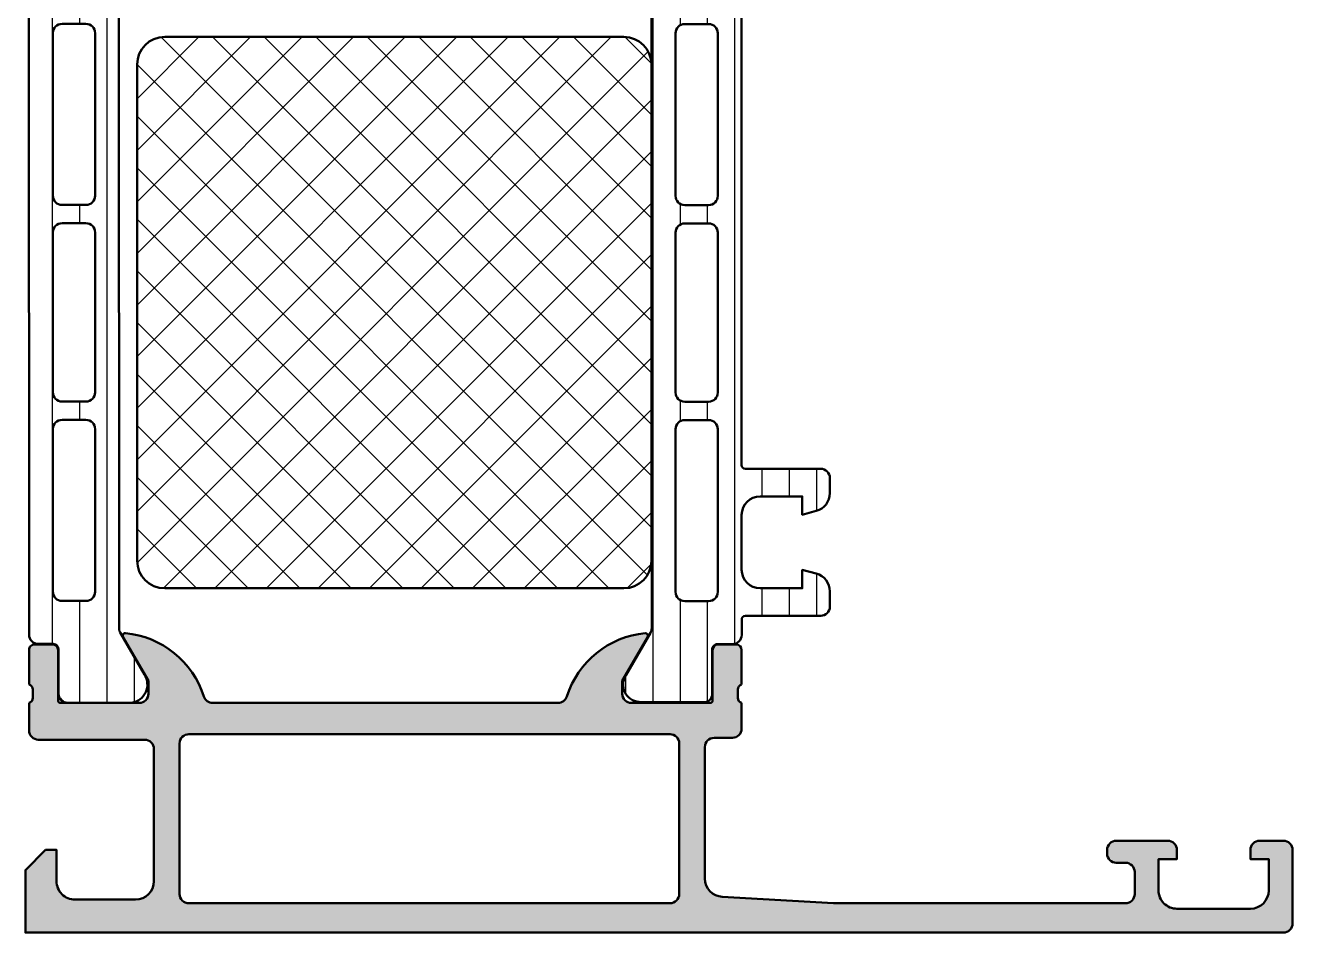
# Model space of a CAD drawing. Extents: x 0 to 69, y 0 to 75.
# Drawn here: x 0 to 69, y 0 to 49.4 of the extents above; entities that cross this region are included whole.
import ezdxf

# ---------------------------------------------------------------- set-up
doc = ezdxf.new("R2010")
doc.units = 0
for name, color, linetype, lineweight in [('0S-Alu contour', 7, 'Continuous', 50), ('0S-Alu hatch', 252, 'Continuous', 25), ('0S-Plastic contour', 254, 'Continuous', 50), ('0S-Plastic hatch', 253, 'Continuous', 25), ('0S-PT contour', 91, 'Continuous', 50), ('0S-PT hatch', 103, 'Continuous', 25)]:
    doc.layers.add(name, color=color, linetype=linetype, lineweight=lineweight)
pattern_1 = [(90, (0, 0), (-1.4859, 0), [])]

# ---------------------------------------------------------------- blocks, each defined once
blk = doc.blocks.new('345060__0869A76F_F0E8_4EB2_83F8_8AC66CB4EB45_')
at = {"layer": '0S-Alu hatch'}
h = blk.add_hatch(color=256, dxfattribs=at)
edge = h.paths.add_edge_path()
edge.add_line((0.2000122032186478, 12.5000020302859), (0.2000122032186481, 11.00000007629569))
edge.add_arc((0.6999984032339494, 10.99998627631099), 0.499986200205746, 179.9984185945515, 270.0015814054074)
edge.add_line((0.7000122032186474, 10.50000007629569), (6.499999996187403, 10.50000007629569))
edge.add_ellipse((6.500003635544038, 10.00000371565233), major_axis=(-0.4999963606566086, 0), ratio=1, start_angle=179.9995829571355, end_angle=270.00041704258615, ccw=False)
edge.add_line((6.999999996187401, 10.00000007629568), (6.9999999961874, 2.800003128053507))
edge.add_ellipse((5.999980085835259, 2.800022919193989), major_axis=(-1.000019910547982, 0), ratio=1, start_angle=90.00114075643307, end_angle=179.9988660732029, ccw=False)
edge.add_line((5.999999996187397, 1.800003008844214), (2.700012203218649, 1.800003008844213))
edge.add_ellipse((2.699981218687415, 2.799972024316681), major_axis=(-0.9999690159525039, 0), ratio=1, start_angle=-0.0017821679763869724, end_angle=90.00177533787729, ccw=False)
edge.add_line((1.700012203218648, 2.800003128053503), (1.700012203218648, 4.500000076295691))
edge.add_line((1.700012203218648, 4.500000076295691), (1.100006099703021, 4.500000076295691))
edge.add_line((1.100006099703021, 4.500000076295691), (0, 3.400001602174597))
edge.add_line((0, 3.400001602174597), (0, 0))
edge.add_line((0, 0), (68.49999475097867, 0))
edge.add_arc((68.49999839414345, 0.4999963568351063), 0.499996356848379, 269.9995825210269, 360.0004159770605)
edge.add_line((68.99999475097864, 0.4999999868887405), (68.99999475097864, 4.500000076295683))
edge.add_arc((68.49999839033528, 4.500003715652336), 0.4999963606566104, 359.9995829571354, 450.0004170425812)
edge.add_line((68.49999475097869, 5.000000076295702), (67.19997644043178, 5.000000076295691))
edge.add_arc((67.19995618549508, 4.500050846642928), 0.4999492300630667, 89.99767871952236, 180.0058184440998)
edge.add_line((66.7000069580099, 4.500000076295707), (66.7000069580099, 4.000000076295692))
edge.add_line((66.7000069580099, 4.000000076295692), (67.70000695800991, 4.000000076295692))
edge.add_line((67.70000695800991, 4.000000076295692), (67.7000069580099, 2.300003128053478))
edge.add_ellipse((66.6999637326864, 2.300046234162573), major_axis=(-1.000043226252522, 0), ratio=1, start_angle=90.00247652155508, end_angle=179.9975303089387, ccw=False)
edge.add_line((66.7000069580099, 1.300003008844224), (62.69998025512905, 1.300003008844214))
edge.add_ellipse((62.69996356972968, 2.299955806847219), major_axis=(-0.9999527981422126, 0), ratio=1, start_angle=-0.0027114333473718943, end_angle=90.00095604809093, ccw=False)
edge.add_line((61.70001077270717, 2.300003128053514), (61.70001077270717, 4.000000076295692))
edge.add_line((61.70001077270717, 4.000000076295692), (62.70001077270717, 4.000000076295692))
edge.add_line((62.70001077270717, 4.000000076295692), (62.70001077270718, 4.500000076295684))
edge.add_arc((62.19996203693318, 4.499951340521693), 0.5000487381489455, 0.0055841639549441, 89.99441583599162)
edge.add_line((62.20001077270718, 5.000000076295695), (59.3999924621603, 5.000000076295692))
edge.add_arc((59.3999786621756, 4.500013876280368), 0.499986200205769, 89.99841859459319, 180.0015814054484)
edge.add_line((58.89999246216028, 4.500000076295683), (58.89999246216029, 4.300003128053489))
edge.add_arc((59.3999795805841, 4.299990246477313), 0.4999871185897497, 179.9985238419079, 270.0014761579285)
edge.add_line((59.39999246216029, 3.800003128053503), (59.89999246216029, 3.800003128053504))
edge.add_ellipse((59.89998972129269, 3.300000387185894), major_axis=(-0.5000027408751221, 0), ratio=1, start_angle=180.0003140784808, end_angle=269.99968592142943, ccw=False)
edge.add_line((60.3999924621603, 3.300003128053504), (60.3999924621603, 2.099998550416785))
edge.add_ellipse((59.89999610150555, 2.099994791863127), major_axis=(-0.499996360668875, 0), ratio=1, start_angle=89.99958295871829, end_angle=180.0004307015151, ccw=False)
edge.add_line((59.89999246216029, 1.599998431207497), (43.99999856567591, 1.599998431207495))
edge.add_line((43.99999856567591, 1.599998431207495), (37.94296502685757, 1.946113543512183))
edge.add_ellipse((37.99999317156701, 2.944476890856525), major_axis=(-0.9999907912623992, 0), ratio=1, start_angle=-0.0006709873298973434, end_angle=86.73072417526862, ccw=False)
edge.add_line((37.00000238037318, 2.944488601686328), (37.00000238037317, 10.09999855041677))
edge.add_ellipse((37.50000238037318, 10.09999855041677), major_axis=(-0.5000000000000142, 0), ratio=1, start_angle=270, end_angle=360, ccw=False)
edge.add_line((37.50000238037318, 10.59999855041678), (38.50000238037318, 10.59999855041678))
edge.add_arc((38.50000238037317, 11.0999985504168), 0.5000000000000231, 270.0000000000008, 360)
edge.add_line((39.0000023803732, 11.09999855041681), (39.00000238037321, 12.50000007629568))
edge.add_ellipse((39.07883882691625, 12.7675206682888), major_axis=(-0.2788950563274256, 0), ratio=1, start_angle=-1.164589374096181, end_angle=73.58012358050883, ccw=False)
edge.add_line((38.80000138037321, 12.77318907628717), (38.80000138037321, 13.22678307628717))
edge.add_ellipse((39.07886947601637, 13.23244373576424), major_axis=(-0.2789255417371436, 0), ratio=1, start_angle=-73.57540544464308, end_angle=1.1628700728883814, ccw=False)
edge.add_line((39.00000238037319, 13.49998707628717), (39.00000238037319, 15.37999807629568))
edge.add_arc((38.70000238037319, 15.37999807629567), 0.3000000000000043, 0, 90)
edge.add_line((38.70000238037319, 15.67999807629568), (37.7200280613304, 15.67999807629568))
edge.add_arc((37.7200280613304, 15.37999807629568), 0.2999999999999954, 90, 180)
edge.add_line((37.42002806133041, 15.37999807629568), (37.42002806133041, 12.62000007629568))
edge.add_ellipse((37.3000280613304, 12.62000007629568), major_axis=(-0.1200000000000116, 0), ratio=1, start_angle=90.00000000000341, end_angle=180, ccw=False)
edge.add_line((37.30002806133041, 12.50000007629567), (33.00015496826383, 12.49987037658866))
edge.add_ellipse((33.00014208601016, 12.99985749419664), major_axis=(-0.4999871177739342, 0), ratio=1, start_angle=-0.0006019649143240713, end_angle=90.00147623556649, ccw=False)
edge.add_line((32.50015496826382, 12.99986274719411), (32.50015496826382, 13.69986732483086))
edge.add_line((32.50015496826382, 13.69986732483086), (33.88839959717006, 16.10438545227226))
edge.add_arc((33.76454956760431, 16.16228914999649), 0.1367174752311362, 334.9424651420085, 455.5867900401307)
edge.add_arc((34.23800685220824, 11.3221078398204), 5.000000000000034, 95.58679004012677, 162.2389628556709)
edge.add_ellipse((29.00015287327423, 12.99987056422969), major_axis=(-0.5000001876410703, 0), ratio=1, start_angle=90.00002150206137, end_angle=162.2389628556703, ccw=False)
edge.add_line((29.00015306091518, 12.49987037658866), (10.19986009216518, 12.49987037658866))
edge.add_ellipse((10.19985013003327, 12.9998604144567), major_axis=(-0.4999900379672823, 0), ratio=1, start_angle=17.744937973398294, end_angle=90.00114159897288, ccw=False)
edge.add_arc((4.961534600945421, 11.32357260042923), 5.000000000000049, 17.74493797339748, 84.3682748665721)
edge.add_arc((5.438560756069508, 16.16107941189622), 0.1390303329827748, 84.3682748665724, 204.065530886647)
edge.add_line((5.311614986421769, 16.10438545227225), (6.699859615328024, 13.69986732483084))
edge.add_line((6.699859615328024, 13.69986732483084), (6.699859615328021, 12.99986274719412))
edge.add_ellipse((6.199872497581681, 12.99985749419663), major_axis=(-0.4999871177739345, 0), ratio=1, start_angle=89.99852376443482, end_angle=180.0006019649143, ccw=False)
edge.add_line((6.199859615328021, 12.49987037658866), (1.899985091749957, 12.50000007629569))
edge.add_ellipse((1.899985091749951, 12.62000007629568), major_axis=(-0.1199999999999886, 0), ratio=1, start_angle=0, end_angle=90.00000000000279, ccw=False)
edge.add_line((1.779985091749963, 12.62000007629568), (1.779985091749963, 15.37999807629568))
edge.add_arc((1.479985091749957, 15.37999807629567), 0.3000000000000063, 0, 90.0000000000006)
edge.add_line((1.479985091749954, 15.67999807629568), (0.5000107727071729, 15.67999807629568))
edge.add_arc((0.5000107727071713, 15.37999807629568), 0.2999999999999989, 89.99999999999969, 180)
edge.add_line((0.2000107727071724, 15.37999807629568), (0.2000107727071736, 13.49998707628716))
edge.add_ellipse((0.1211436770640068, 13.23244373576422), major_axis=(-0.2789255417371489, 0), ratio=1, start_angle=178.8371299271139, end_angle=253.5754054446454, ccw=False)
edge.add_line((0.4000117727071742, 13.22678307628716), (0.400011772707174, 12.77318907628716))
edge.add_ellipse((0.1211763205549938, 12.7675207088322), major_axis=(-0.2788930615245118, 0), ratio=1, start_angle=106.41987641949211, end_angle=181.1645893740963, ccw=False)
edge = h.paths.add_edge_path()
edge.add_line((35.10000848388882, 1.600006060602026), (8.900012489320943, 1.600006060602026))
edge.add_ellipse((8.900012489320941, 2.100006060602026), major_axis=(-0.5, 0), ratio=1, start_angle=0, end_angle=90.00000000000023, ccw=False)
edge.add_line((8.400012489320941, 2.100006060602026), (8.400012489320941, 10.29999549865897))
edge.add_ellipse((8.900012489320941, 10.29999549865897), major_axis=(-0.5, 0), ratio=1, start_angle=269.99999999999983, end_angle=360, ccw=False)
edge.add_line((8.900012489320943, 10.79999549865897), (35.10000848388882, 10.79999549865897))
edge.add_ellipse((35.10000848388882, 10.29999549865897), major_axis=(-0.5, 0), ratio=1, start_angle=180, end_angle=270, ccw=False)
edge.add_line((35.60000848388881, 10.29999549865897), (35.60000848388881, 2.100006060602021))
edge.add_ellipse((35.10000848388882, 2.100006060602024), major_axis=(-0.4999999999999974, 0), ratio=1, start_angle=90, end_angle=180, ccw=False)
at = {"layer": '0S-Alu contour', "color": 7}
for points in [[(5.311614986421769, 16.10438545227225), (6.699859615328024, 13.69986732483084), (6.699859615328021, 12.99986274719412)], [(32.50015496826382, 12.99986274719411), (32.50015496826382, 13.69986732483086), (33.88839959717006, 16.10438545227226)], [(0.2000107727071724, 15.37999807629568), (0.2000107727071736, 13.49998707628716)], [(1.479985091749954, 15.67999807629568), (0.5000107727071729, 15.67999807629568)], [(1.779985091749963, 12.62000007629568), (1.779985091749963, 15.37999807629568)], [(37.42002806133041, 15.37999807629568), (37.42002806133041, 12.62000007629568)], [(38.70000238037319, 15.67999807629568), (37.7200280613304, 15.67999807629568)], [(39.00000238037319, 13.49998707628717), (39.00000238037319, 15.37999807629568)], [(0.4000117727071742, 13.22678307628716), (0.400011772707174, 12.77318907628716)], [(38.80000138037321, 12.77318907628717), (38.80000138037321, 13.22678307628717)], [(0.2000122032186478, 12.5000020302859), (0.2000122032186481, 11.00000007629569)], [(6.199859615328021, 12.49987037658866), (1.899985091749957, 12.50000007629569)], [(29.00015306091518, 12.49987037658866), (10.19986009216518, 12.49987037658866)], [(37.30002806133041, 12.50000007629567), (33.00015496826383, 12.49987037658866)], [(39.0000023803732, 11.09999855041681), (39.00000238037321, 12.50000007629568)], [(0.7000122032186474, 10.50000007629569), (6.499999996187403, 10.50000007629569)], [(8.900012489320943, 10.79999549865897), (35.10000848388882, 10.79999549865897)], [(37.50000238037318, 10.59999855041678), (38.50000238037318, 10.59999855041678)], [(6.999999996187401, 10.00000007629568), (6.9999999961874, 2.800003128053507)], [(8.400012489320941, 2.100006060602026), (8.400012489320941, 10.29999549865897)], [(35.60000848388881, 10.29999549865897), (35.60000848388881, 2.100006060602021)], [(37.00000238037318, 2.944488601686328), (37.00000238037317, 10.09999855041677)], [(62.20001077270718, 5.000000076295695), (59.3999924621603, 5.000000076295692)], [(68.49999475097869, 5.000000076295702), (67.19997644043178, 5.000000076295691)], [(1.700012203218648, 2.800003128053503), (1.700012203218648, 4.500000076295691), (1.100006099703021, 4.500000076295691), (0, 3.400001602174597), (0, 0), (68.49999475097867, 0)], [(58.89999246216028, 4.500000076295683), (58.89999246216029, 4.300003128053489)], [(61.70001077270717, 2.300003128053514), (61.70001077270717, 4.000000076295692), (62.70001077270717, 4.000000076295692), (62.70001077270718, 4.500000076295684)], [(66.7000069580099, 4.500000076295707), (66.7000069580099, 4.000000076295692), (67.70000695800991, 4.000000076295692), (67.7000069580099, 2.300003128053478)], [(68.99999475097864, 0.4999999868887405), (68.99999475097864, 4.500000076295683)], [(59.39999246216029, 3.800003128053503), (59.89999246216029, 3.800003128053504)], [(60.3999924621603, 3.300003128053504), (60.3999924621603, 2.099998550416785)], [(5.999999996187397, 1.800003008844214), (2.700012203218649, 1.800003008844213)], [(35.10000848388882, 1.600006060602026), (8.900012489320943, 1.600006060602026)], [(59.89999246216029, 1.599998431207497), (43.99999856567591, 1.599998431207495), (37.94296502685757, 1.946113543512183)], [(66.7000069580099, 1.300003008844224), (62.69998025512905, 1.300003008844214)]]:
    blk.add_lwpolyline(points, dxfattribs=at)
for centre, radius, start, end in [((5.438560756069508, 16.16107941189622), 0.1390303329827748, 84.3682748665724, 204.065530886647), ((4.961534600945421, 11.32357260042923), 5.000000000000049, 17.74493797339748, 84.3682748665721), ((34.23800685220824, 11.3221078398204), 5.000000000000034, 95.58679004012677, 162.2389628556709), ((33.76454956760431, 16.16228914999649), 0.1367174752311362, 334.9424651420085, 95.58679004013072), ((0.5000107727071713, 15.37999807629568), 0.2999999999999989, 89.99999999999969, 180), ((1.479985091749957, 15.37999807629567), 0.3000000000000063, 0, 90.0000000000006), ((37.7200280613304, 15.37999807629568), 0.2999999999999954, 90, 180), ((38.70000238037319, 15.37999807629567), 0.3000000000000043, 0, 90), ((38.50000238037317, 11.0999985504168), 0.5000000000000231, 270.0000000000008, 0), ((0.6999984032339494, 10.99998627631099), 0.499986200205746, 179.9984185945515, 270.0015814054074), ((59.3999786621756, 4.500013876280368), 0.499986200205769, 89.99841859459319, 180.0015814054484), ((62.19996203693318, 4.499951340521693), 0.5000487381489455, 0.0055841639549441, 89.99441583599162), ((67.19995618549508, 4.500050846642928), 0.4999492300630667, 89.99767871952236, 180.0058184440998), ((68.49999839033528, 4.500003715652336), 0.4999963606566104, 359.9995829571354, 90.00041704258128), ((59.3999795805841, 4.299990246477313), 0.4999871185897497, 179.9985238419079, 270.0014761579285), ((68.49999839414345, 0.4999963568351063), 0.499996356848379, 269.9995825210269, 0.0004159770605283)]:
    blk.add_arc(centre, radius, start, end, dxfattribs=at)
at = {"layer": '0S-Alu contour', "color": 7, "extrusion": (0, 0, -1)}
for centre, radius, start, end in [((-0.1211436770640068, 13.23244373576422), 0.2789255417371489, 106.4245945553546, 181.1628700728862), ((-39.07886947601637, 13.23244373576424), 0.2789255417371436, 358.8371299271116, 73.57540544464322), ((-0.1211763205549938, 12.7675207088322), 0.2788930615245118, 178.8354106259037, 253.5801235805079), ((-1.899985091749951, 12.62000007629568), 0.1199999999999886, 269.9999999999972, 0), ((-6.199872497581681, 12.99985749419663), 0.4999871177739345, 179.9993980350857, 270.0014762355652), ((-10.19985013003327, 12.9998604144567), 0.4999900379672823, 269.9988584010271, 342.2550620266017), ((-29.00015287327423, 12.99987056422969), 0.5000001876410703, 197.7610371443297, 269.9999784979386), ((-33.00014208601016, 12.99985749419664), 0.4999871177739343, 269.9985237644335, 0.0006019649143335), ((-37.3000280613304, 12.62000007629568), 0.1200000000000116, 180, 269.9999999999966), ((-39.07883882691625, 12.7675206682888), 0.2788950563274256, 286.4198764194912, 1.164589374096298), ((-6.500003635544038, 10.00000371565233), 0.4999963606566086, 89.99958295741384, 180.0004170428646), ((-8.900012489320941, 10.29999549865897), 0.5, 0, 90.00000000000018), ((-35.10000848388882, 10.29999549865897), 0.5, 90, 180), ((-37.50000238037318, 10.09999855041677), 0.5000000000000142, 0, 90), ((-59.89998972129269, 3.300000387185894), 0.5000027408751221, 90.00031407857054, 179.9996859215192), ((-2.699981218687415, 2.799972024316681), 0.9999690159525039, 269.9982246621227, 0.0017821679763647), ((-5.999980085835259, 2.800022919193989), 1.000019910547982, 180.0011339267972, 269.9988592435669), ((-37.99999317156701, 2.944476890856525), 0.9999907912623992, 273.2692758247314, 0.0006709873299503), ((-8.900012489320941, 2.100006060602026), 0.5, 269.9999999999998, 0), ((-35.10000848388882, 2.100006060602024), 0.4999999999999974, 180, 270), ((-59.89999610150555, 2.099994791863127), 0.499996360668875, 179.9995692984849, 270.0004170412817), ((-62.69996356972968, 2.299955806847219), 0.9999527981422128, 269.9990439519091, 0.0027114333473759), ((-66.6999637326864, 2.300046234162573), 1.000043226252522, 180.0024696910613, 269.9975234784449)]:
    blk.add_arc(centre, radius, start, end, dxfattribs=at)
blk = doc.blocks.new('382150__5BACA3D1_642A_458E_9346_4D90D5398571_')
at = {"layer": '0S-PT hatch'}
h = blk.add_hatch(dxfattribs=at)
h.set_pattern_fill('ANSI37', color=256, scale=0.625, angle=90, style=0)
h.set_pattern_definition([(135, (0, 0), (-1.403165018917055, -1.403165018917055), []), (225, (0, 0), (1.403165018917055, -1.403165018917055), [])])
edge = h.paths.add_edge_path()
edge.add_arc((32.58660262970898, 47.24119923922818), 1.5, 0, 90)
edge.add_line((32.58660262970898, 48.74119923922818), (7.586602629708981, 48.74119923922819))
edge.add_arc((7.586602629708981, 47.24119923922819), 1.5, 90, 180)
edge.add_line((6.086602629708981, 47.24119923922819), (6.086602629708973, 20.24119923922819))
edge.add_arc((7.586602629708973, 20.24119923922819), 1.5, 180, 270)
edge.add_line((7.586602629708973, 18.74119923922819), (32.58660262970898, 18.74119923922818))
edge.add_arc((32.58660262970898, 20.24119923922818), 1.5, 270, 360)
edge.add_line((34.08660262970898, 20.24119923922818), (34.08660262970898, 47.24119923922818))
at = {"layer": '0S-PT contour', "color": 7}
for points in [[(32.58660262970898, 48.74119923922818), (7.586602629708981, 48.74119923922819)], [(6.086602629708981, 47.24119923922819), (6.086602629708973, 20.24119923922819)], [(34.08660262970898, 20.24119923922818), (34.08660262970898, 47.24119923922818)], [(7.586602629708973, 18.74119923922819), (32.58660262970898, 18.74119923922818)]]:
    blk.add_lwpolyline(points, dxfattribs=at)
for centre, start, end in [((7.586602629708981, 47.24119923922819), 90, 180), ((32.58660262970898, 47.24119923922818), 0, 90), ((7.586602629708973, 20.24119923922819), 180, 270), ((32.58660262970898, 20.24119923922818), 270, 0)]:
    blk.add_arc(centre, 1.5, start, end, dxfattribs=at)
blk = doc.blocks.new('284037__8C47039B_92A1_4D42_B40E_FFF7BC7AFAFF___067EA089_B0E1_4ABB_B5DA_1AC4AECA2C7D_')
at = {"layer": '0S-Plastic hatch'}
h = blk.add_hatch(dxfattribs=at)
h.set_pattern_fill('ANSI31', color=256, scale=0.4680000000000001, angle=45, style=0)
h.set_pattern_definition(pattern_1)
edge = h.paths.add_edge_path()
edge.add_line((37.68965055712254, 51.78257666064813), (38.49998188993747, 51.78260528706633))
edge.add_ellipse((38.50000267914015, 51.28260796640053), major_axis=(-0.4999973210979845, 0), ratio=1, start_angle=180.0017683158931, end_angle=270.0023822799104, ccw=False)
edge.add_line((39, 51.28262339778483), (39.000022921558, 25.44125658823265))
edge.add_arc((39.20416178718003, 25.445375387072), 0.2041804127758795, 181.1558689438168, 269.5149389342805)
edge.add_line((39.20243323428476, 25.24120229122875), (43.30243323427304, 25.24120229122875))
edge.add_ellipse((43.30243323427304, 24.74120229122881), major_axis=(-0.4999999999999467, 0), ratio=1, start_angle=180, end_angle=270, ccw=False)
edge.add_line((43.802433234273, 24.74120229122881), (43.80243323427299, 23.91045306784114))
edge.add_ellipse((42.80243323427292, 23.91045306784117), major_axis=(-1.000000000000063, 0), ratio=1, start_angle=105.00000000108221, end_angle=180, ccw=False)
edge.add_line((43.06125227939371, 22.94452724155693), (42.30243323427305, 22.74120229122875))
edge.add_line((42.30243323427305, 22.74120229122875), (42.30243323427305, 23.74120229122875))
edge.add_line((42.30243323427305, 23.74120229122875), (40.00243323428463, 23.74120229122875))
edge.add_arc((40.00414226812572, 22.73707631855116), 1.004127427074073, 90.09751797508503, 179.770140321516)
edge.add_line((39.000022921558, 22.74110467439829), (39.000022921558, 19.74122632025461))
edge.add_arc((40.0041424800059, 19.74532877543039), 1.004127938958019, 180.2340877213157, 269.9024699846797)
edge.add_line((40.00243323428469, 18.74120229122875), (42.30243323427305, 18.74120229122875))
edge.add_line((42.30243323427305, 18.74120229122875), (42.30243323427315, 19.74120229122869))
edge.add_line((42.30243323427315, 19.74120229122869), (43.06125227939372, 19.53787734087044))
edge.add_ellipse((42.80243323427312, 18.57195151458677), major_axis=(-0.9999999999994633, 0), ratio=1, start_angle=180, end_angle=254.9999999989196, ccw=False)
edge.add_line((43.80243323427259, 18.5719515145868), (43.80243323427305, 17.74120229122874))
edge.add_ellipse((43.30243323427304, 17.74120229122875), major_axis=(-0.5000000000000071, 0), ratio=1, start_angle=90.0000000000008, end_angle=180, ccw=False)
edge.add_line((43.30243323427305, 17.24120229122875), (39.20243323428468, 17.24120229122875))
edge.add_arc((39.20243323428469, 17.04120229122876), 0.1999999999999869, 90.00000000000205, 180)
edge.add_line((39.00243323428469, 17.04120229122876), (39.00111268929475, 16.20013004610088))
edge.add_ellipse((38.50111536862897, 16.20010925689817), major_axis=(-0.4999973210979703, 0), ratio=1, start_angle=90.00176831586009, end_angle=180.0023822800019, ccw=False)
edge.add_line((38.50113080001328, 15.70011193603833), (37.69079946719838, 15.70008330962012))
edge.add_arc((37.69081033343269, 15.40008330981692), 0.2999999999999955, 90.00207529788617, 180.0020752978985)
edge.add_line((37.39081033362949, 15.4000724435826), (37.39122921384228, 13.0000740742441))
edge.add_ellipse((36.95997618058448, 12.97158219441868), major_axis=(-0.4321932043774427, 0), ratio=1, start_angle=80.84996715393783, end_angle=183.7799049257154, ccw=False)
edge.add_line((36.89124870744703, 12.54488850997259), (33.41470721164119, 12.55269646426748))
edge.add_ellipse((33.4938011831793, 13.49427013848692), major_axis=(-0.9448898561825883, 0), ratio=1, start_angle=-34.56600616659068, end_angle=85.1983189186738, ccw=False)
edge.add_line((32.71570977789663, 14.03035838247478), (34.03409677568367, 16.31406298372988))
edge.add_arc((33.601075004043, 16.56404727380666), 0.5000000000000067, 330.0020786985388, 360.0020153930485)
edge.add_line((34.10107500373368, 16.56406486142848), (34.09998869130261, 50.91833361702788))
edge.add_arc((33.59998869164976, 50.91831498386867), 0.5000000000000502, 0.0021352027151592, 30.00207189722995)
edge.add_line((34.0329923529018, 51.16833064206307), (32.71443992344539, 53.45193973131245))
edge.add_ellipse((33.55567298966563, 53.99260512706297), major_axis=(-0.9999960709244737, 0), ratio=1, start_angle=-81.8163166502149, end_angle=32.729091397726904, ccw=False)
edge.add_line((33.41332648878387, 54.98241804653367), (36.88986798458969, 54.98254469399776))
edge.add_ellipse((36.8898887344596, 54.48254871698273), major_axis=(-0.4999959774455932, 0), ratio=1, start_angle=180.0017728167249, end_angle=270.00237777907205, ccw=False)
edge.add_line((37.38988471166585, 54.4825641876025), (37.38963969108502, 52.08256579421702))
edge.add_arc((37.68963969088823, 52.08257666045134), 0.2999999999999975, 180.0020752978985, 270.0020752978848)
edge = h.paths.add_edge_path()
edge.add_line((35.90054062027396, 39.59119604586486), (37.2005347265867, 39.59119604586487))
edge.add_arc((37.20055129926902, 40.09119604774752), 0.5000000021573054, 269.9981009105036, 360)
edge.add_line((37.70055130142633, 40.09119604587006), (37.70055130142632, 48.94118994235433))
edge.add_arc((37.20055129933869, 48.94118994053621), 0.5000000020876283, 0, 90.00189910261706)
edge.add_line((37.20053472654188, 49.44118994234917), (35.90054062027397, 49.44118994234918))
edge.add_arc((35.90053698091735, 48.94119358170581), 0.4999963606566095, 89.99958295741548, 180.0004170428646)
edge.add_line((35.40054062027398, 48.94118994234919), (35.40054062027398, 40.09119604586488))
edge.add_arc((35.90053698091724, 40.09119240650811), 0.4999963606565056, 179.9995829571354, 270.0004170425959)
edge = h.paths.add_edge_path()
edge.add_line((37.20053472653152, 27.89118994304764), (35.9005406202636, 27.89118994304764))
edge.add_arc((35.90053698090692, 27.39119358240432), 0.4999963606565686, 89.99958295740896, 180.0004170428646)
edge.add_line((35.4005406202636, 27.39118994304764), (35.4005406202636, 18.54121130535756))
edge.add_arc((35.90055587905265, 18.54121130535237), 0.500015258789055, 180, 270.0000000000008)
edge.add_line((35.90055587905266, 18.04119604656332), (37.20056656020501, 18.04119604656332))
edge.add_arc((37.20056656020501, 18.54118078777424), 0.4999847412109292, 269.9999999999992, 360)
edge.add_line((37.70055130141594, 18.54118078777944), (37.70055130141594, 27.39118994305278))
edge.add_arc((37.20055129932832, 27.39118994123468), 0.5000000020876203, 0, 90.00189910261543)
edge = h.paths.add_edge_path()
edge.add_line((37.20055130140553, 38.59119604656333), (35.9005406202532, 38.59119604656332))
edge.add_arc((35.90054062026361, 38.09119604656331), 0.5000000000000134, 90.00000000119202, 180)
edge.add_line((35.40054062026359, 38.09119604656851), (35.4005406202636, 29.39118994305284))
edge.add_arc((35.90054062026359, 29.39118994304764), 0.4999999999999938, 180, 269.9999999999992)
edge.add_line((35.90054062026359, 28.89118994304764), (37.20055130141594, 28.89118994304764))
edge.add_arc((37.20055130141594, 29.39118994304764), 0.4999999999999982, 270, 360)
edge.add_line((37.70055130141594, 29.39118994305284), (37.70055130141596, 38.09119604656853))
edge.add_arc((37.20055130141595, 38.09119604656332), 0.5000000000000053, 0, 90.00000000119446)
at = {"layer": '0S-Alu contour', "color": 7}
for points in [[(37.20053472654188, 49.44118994234917), (35.90054062027397, 49.44118994234918)], [(35.40054062027398, 48.94118994234919), (35.40054062027398, 40.09119604586488)], [(37.70055130142633, 40.09119604587006), (37.70055130142632, 48.94118994235433)], [(35.90054062027396, 39.59119604586486), (37.2005347265867, 39.59119604586487)], [(35.40054062026359, 38.09119604656851), (35.4005406202636, 29.39118994305284)], [(37.20055130140553, 38.59119604656333), (35.9005406202532, 38.59119604656332)], [(37.70055130141594, 29.39118994305284), (37.70055130141596, 38.09119604656853)], [(35.90054062026359, 28.89118994304764), (37.20055130141594, 28.89118994304764)], [(37.20053472653152, 27.89118994304764), (35.9005406202636, 27.89118994304764)], [(35.4005406202636, 27.39118994304764), (35.4005406202636, 18.54121130535756)], [(37.70055130141594, 18.54118078777944), (37.70055130141594, 27.39118994305278)], [(35.90055587905266, 18.04119604656332), (37.20056656020501, 18.04119604656332)]]:
    blk.add_lwpolyline(points, dxfattribs=at)
for centre, radius, start, end in [((35.90053698091735, 48.94119358170581), 0.4999963606566095, 89.99958295741548, 180.0004170428646), ((37.20055129933869, 48.94118994053621), 0.5000000020876283, 0, 90.00189910261706), ((35.90053698091724, 40.09119240650811), 0.4999963606565056, 179.9995829571354, 270.0004170425959), ((37.20055129926902, 40.09119604774752), 0.5000000021573054, 269.9981009105036, 0), ((35.90054062026361, 38.09119604656331), 0.5000000000000134, 90.00000000119202, 180), ((37.20055130141595, 38.09119604656332), 0.5000000000000053, 0, 90.00000000119446), ((35.90054062026359, 29.39118994304764), 0.4999999999999938, 180, 269.9999999999992), ((37.20055130141594, 29.39118994304764), 0.4999999999999982, 270, 0), ((35.90053698090692, 27.39119358240432), 0.4999963606565686, 89.99958295740896, 180.0004170428646), ((37.20055129932832, 27.39118994123468), 0.5000000020876203, 0, 90.00189910261543), ((35.90055587905265, 18.54121130535237), 0.500015258789055, 180, 270.0000000000008), ((37.20056656020501, 18.54118078777424), 0.4999847412109292, 269.9999999999992, 0)]:
    blk.add_arc(centre, radius, start, end, dxfattribs=at)
at = {"layer": '0S-Plastic contour', "color": 7}
for points in [[(33.41332648878387, 54.98241804653367), (36.88986798458969, 54.98254469399776)], [(37.38988471166585, 54.4825641876025), (37.38963969108502, 52.08256579421702)], [(34.0329923529018, 51.16833064206307), (32.71443992344539, 53.45193973131245)], [(37.68965055712254, 51.78257666064813), (38.49998188993747, 51.78260528706633)], [(39, 51.28262339778483), (39.000022921558, 25.44125658823265)], [(34.10107500373368, 16.56406486142848), (34.09998869130261, 50.91833361702788)], [(39.20243323428476, 25.24120229122875), (43.30243323427304, 25.24120229122875)], [(43.802433234273, 24.74120229122881), (43.80243323427299, 23.91045306784114)], [(43.06125227939371, 22.94452724155693), (42.30243323427305, 22.74120229122875), (42.30243323427305, 23.74120229122875), (40.00243323428463, 23.74120229122875)], [(39.000022921558, 22.74110467439829), (39.000022921558, 19.74122632025461)], [(40.00243323428469, 18.74120229122875), (42.30243323427305, 18.74120229122875), (42.30243323427315, 19.74120229122869), (43.06125227939372, 19.53787734087044)], [(43.80243323427259, 18.5719515145868), (43.80243323427305, 17.74120229122874)], [(39.00243323428469, 17.04120229122876), (39.00111268929475, 16.20013004610088)], [(43.30243323427305, 17.24120229122875), (39.20243323428468, 17.24120229122875)], [(32.71570977789663, 14.03035838247478), (34.03409677568367, 16.31406298372988)], [(37.39081033362949, 15.4000724435826), (37.39122921384228, 13.0000740742441)], [(38.50113080001328, 15.70011193603833), (37.69079946719838, 15.70008330962012)], [(36.89124870744703, 12.54488850997259), (33.41470721164119, 12.55269646426748)]]:
    blk.add_lwpolyline(points, dxfattribs=at)
at = {"layer": '0S-Plastic contour', "color": 7, "extrusion": (0, 0, -1)}
for centre, radius, start, end in [((-33.55567298966563, 53.99260512706297), 0.9999960709244737, 327.2709086022731, 81.816316650215), ((-36.8898887344596, 54.48254871698273), 0.4999959774455932, 89.99762222092792, 179.9982271832751), ((-38.50000267914015, 51.28260796640053), 0.4999973210979846, 89.9976177200896, 179.9982316841069), ((-43.30243323427304, 24.74120229122881), 0.4999999999999467, 90, 180), ((-42.80243323427292, 23.91045306784117), 1.000000000000063, 180, 254.9999999989178), ((-42.80243323427312, 18.57195151458677), 0.9999999999994633, 105.0000000010804, 180), ((-43.30243323427304, 17.74120229122875), 0.5000000000000071, 180, 269.9999999999992), ((-38.50111536862897, 16.20010925689817), 0.4999973210979704, 179.9976177199981, 269.9982316841399), ((-33.4938011831793, 13.49427013848692), 0.9448898561825883, 274.8016810813262, 34.56600616659066), ((-36.95997618058448, 12.97158219441868), 0.4321932043774427, 176.2200950742846, 279.1500328460622)]:
    blk.add_arc(centre, radius, start, end, dxfattribs=at)
at = {"layer": '0S-Plastic contour', "color": 7}
for centre, radius, start, end in [((37.68963969088823, 52.08257666045134), 0.2999999999999975, 180.0020752978985, 270.0020752978848), ((33.59998869164976, 50.91831498386867), 0.5000000000000502, 0.0021352027151592, 30.00207189722995), ((39.20416178718003, 25.445375387072), 0.2041804127758795, 181.1558689438168, 269.5149389342805), ((40.00414226812572, 22.73707631855116), 1.004127427074073, 90.09751797508503, 179.770140321516), ((40.0041424800059, 19.74532877543039), 1.004127938958019, 180.2340877213157, 269.9024699846797), ((33.601075004043, 16.56404727380666), 0.5000000000000067, 330.0020786985388, 0.0020153930485069), ((39.20243323428469, 17.04120229122876), 0.1999999999999869, 90.00000000000205, 180), ((37.69081033343269, 15.40008330981692), 0.2999999999999955, 90.00207529788617, 180.0020752978985)]:
    blk.add_arc(centre, radius, start, end, dxfattribs=at)
blk = doc.blocks.new('284037__14CA38B8_D977_41C9_A51F_5B139BC71CAD___FCD2A498_15AF_4AAE_AFF0_3E81C9898C2F_')
at = {"layer": '0S-Plastic hatch'}
h = blk.add_hatch(dxfattribs=at)
h.set_pattern_fill('ANSI31', color=256, scale=0.4680000000000001, angle=45, style=0)
h.set_pattern_definition(pattern_1)
edge = h.paths.add_edge_path()
edge.add_line((1.50906651853816, 51.7923980606456), (0.6987351857232567, 51.7923694342274))
edge.add_arc((0.6987506171075601, 51.29237211336756), 0.4999973210979623, 90.00176831585983, 180.0023822800018)
edge.add_line((0.1987532964417851, 51.29235132416485), (0.1998659857365317, 16.20985797248088))
edge.add_arc((0.6998633065963852, 16.20987340386518), 0.4999973210979823, 180.001768315893, 270.0023822799114)
edge.add_line((0.6998840957990728, 15.70987608319939), (1.51021542861398, 15.70990470961759))
edge.add_ellipse((1.510226294848299, 15.40990470981438), major_axis=(-0.2999999999999934, 0), ratio=1, start_angle=180.0020752978986, end_angle=270.00207529788605, ccw=False)
edge.add_line((1.810226294651501, 15.40991557604877), (1.809981274070681, 13.00991718266322))
edge.add_arc((2.309977251276917, 13.00993265328298), 0.4999959774455781, 180.0017728167248, 270.0023777790721)
edge.add_line((2.309998001146821, 12.50993667626796), (5.786539496952662, 12.51006332373204))
edge.add_arc((5.644192996070887, 13.49987624320274), 0.99999607092448, 278.1836833497855, 392.7290913977266)
edge.add_line((6.485426062291135, 14.04054163895327), (5.166873632834731, 16.32415072820264))
edge.add_ellipse((5.599877294086779, 16.57416638639704), major_axis=(-0.5000000000000548, 0), ratio=1, start_angle=0.0021352027151237962, end_angle=30.002071897230223, ccw=False)
edge.add_line((5.099877294433919, 16.57414775323825), (5.098790982002848, 50.92841650883724))
edge.add_ellipse((5.598790981693579, 50.92843409645905), major_axis=(-0.5000000000000546, 0), ratio=1, start_angle=-29.997921301460906, end_angle=0.002015393048509395, ccw=False)
edge.add_line((5.165769210052874, 51.17841838653585), (6.484156207839919, 53.46212298779094))
edge.add_arc((5.64288397718113, 54.00272744188542), 0.999996070924482, 327.2750591980466, 441.8204672459869)
edge.add_line((5.785158774095346, 54.99255067056184), (2.308617278289502, 54.99242402309775))
edge.add_arc((2.308632748909259, 54.49242804589152), 0.4999959774455675, 90.00177281669987, 180.0023777790715)
edge.add_line((1.808636771894252, 54.49240729602163), (1.80905565210705, 52.09240892668312))
edge.add_ellipse((1.50905565230385, 52.0923980604488), major_axis=(-0.2999999999999912, 0), ratio=1, start_angle=90.0020752978844, end_angle=180.0020752978986, ccw=False)
edge = h.paths.add_edge_path()
edge.add_line((3.299325365462549, 18.05129142791654), (1.999331259194646, 18.05129142791654))
edge.add_ellipse((1.999314686397825, 18.55129142972951), major_axis=(-0.5000000020876207, 0), ratio=1, start_angle=0, end_angle=90.00189910261747, ccw=False)
edge.add_line((1.499314684310205, 18.55129142791138), (1.499314684310205, 27.40128532439565))
edge.add_ellipse((1.999314686467511, 27.4012853225182), major_axis=(-0.5000000021573064, 0), ratio=1, start_angle=269.99810091050426, end_angle=360, ccw=False)
edge.add_line((1.999331259149825, 27.90128532440085), (3.299325365462563, 27.90128532440087))
edge.add_ellipse((3.299329004819283, 27.4012889637576), major_axis=(-0.4999963606565109, 0), ratio=1, start_angle=179.9995829571355, end_angle=270.0004170425959, ccw=False)
edge.add_line((3.799325365462549, 27.40128532440084), (3.799325365462549, 18.55129142791898))
edge.add_ellipse((3.299329004819172, 18.55128778855991), major_axis=(-0.4999963606566215, 0), ratio=1, start_angle=89.99958295741521, end_angle=180.0004170428646, ccw=False)
edge = h.paths.add_edge_path()
edge.add_line((3.299325365472937, 39.60129142721809), (1.99933125920502, 39.60129142721809))
edge.add_ellipse((1.999314686408215, 40.10129142903105), major_axis=(-0.5000000020876216, 0), ratio=1, start_angle=0, end_angle=90.00189910261571, ccw=False)
edge.add_line((1.499314684320593, 40.10129142721294), (1.499314684320593, 48.95130058248629))
edge.add_ellipse((1.999299425531523, 48.95130058249147), major_axis=(-0.4999847412109306, 0), ratio=1, start_angle=269.9999999999992, end_angle=360, ccw=False)
edge.add_line((1.99929942553153, 49.4512853237024), (3.299310106683874, 49.4512853237024))
edge.add_ellipse((3.299310106683881, 48.95127006491335), major_axis=(-0.5000152587890554, 0), ratio=1, start_angle=180, end_angle=270.0000000000008, ccw=False)
edge.add_line((3.799325365472937, 48.95127006490816), (3.799325365472937, 40.10129142722047))
edge.add_ellipse((3.299329004829614, 40.10128778786141), major_axis=(-0.4999963606565682, 0), ratio=1, start_angle=89.99958295740907, end_angle=180.0004170428646, ccw=False)
edge = h.paths.add_edge_path()
edge.add_line((3.299325365483325, 28.90128532370241), (1.999314684330995, 28.90128532370241))
edge.add_ellipse((1.999314684320579, 29.4012853237024), major_axis=(-0.5, 0), ratio=1, start_angle=0, end_angle=90.00000000119371, ccw=False)
edge.add_line((1.499314684320579, 29.40128532369719), (1.499314684320593, 38.10129142721289))
edge.add_ellipse((1.999314684320593, 38.10129142721809), major_axis=(-0.5, 0), ratio=1, start_angle=270, end_angle=360, ccw=False)
edge.add_line((1.999314684320593, 38.60129142721809), (3.299325365472951, 38.60129142721809))
edge.add_ellipse((3.299325365472947, 38.1012914272181), major_axis=(-0.4999999999999894, 0), ratio=1, start_angle=180, end_angle=269.9999999999996, ccw=False)
edge.add_line((3.799325365472937, 38.10129142721289), (3.799325365472937, 29.40128532370242))
edge.add_ellipse((3.299325365472923, 29.40128532370242), major_axis=(-0.5000000000000142, 0), ratio=1, start_angle=90.000000001192, end_angle=180, ccw=False)
at = {"layer": '0S-Alu contour', "color": 7}
for points in [[(1.99929942553153, 49.4512853237024), (3.299310106683874, 49.4512853237024)], [(1.499314684320593, 40.10129142721294), (1.499314684320593, 48.95130058248629)], [(3.799325365472937, 48.95127006490816), (3.799325365472937, 40.10129142722047)], [(3.299325365472937, 39.60129142721809), (1.99933125920502, 39.60129142721809)], [(1.499314684320579, 29.40128532369719), (1.499314684320593, 38.10129142721289)], [(1.999314684320593, 38.60129142721809), (3.299325365472951, 38.60129142721809)], [(3.799325365472937, 38.10129142721289), (3.799325365472937, 29.40128532370242)], [(3.299325365483325, 28.90128532370241), (1.999314684330995, 28.90128532370241)], [(1.999331259149825, 27.90128532440085), (3.299325365462563, 27.90128532440087)], [(1.499314684310205, 18.55129142791138), (1.499314684310205, 27.40128532439565)], [(3.799325365462549, 27.40128532440084), (3.799325365462549, 18.55129142791898)], [(3.299325365462549, 18.05129142791654), (1.999331259194646, 18.05129142791654)]]:
    blk.add_lwpolyline(points, dxfattribs=at)
at = {"layer": '0S-Alu contour', "color": 7, "extrusion": (0, 0, -1)}
for centre, radius, start, end in [((-1.999299425531523, 48.95130058249147), 0.4999847412109306, 0, 90.00000000000078), ((-3.299310106683881, 48.95127006491335), 0.5000152587890554, 89.9999999999992, 180), ((-1.999314686408215, 40.10129142903105), 0.5000000020876216, 269.9981008973843, 0), ((-3.299329004829614, 40.10128778786141), 0.4999963606565682, 179.9995829571354, 270.000417042591), ((-1.999314684320593, 38.10129142721809), 0.5, 0, 90), ((-3.299325365472947, 38.1012914272181), 0.4999999999999894, 90.0000000000004, 180), ((-1.999314684320579, 29.4012853237024), 0.5, 269.9999999988063, 0), ((-3.299325365472923, 29.40128532370242), 0.5000000000000142, 180, 269.999999998808), ((-1.999314686467511, 27.4012853225182), 0.5000000021573064, 0, 90.00189908949572), ((-3.299329004819283, 27.4012889637576), 0.4999963606565109, 89.99958295740404, 180.0004170428646), ((-1.999314686397825, 18.55129142972951), 0.5000000020876207, 269.9981008973825, 0), ((-3.299329004819172, 18.55128778855991), 0.4999963606566215, 179.9995829571354, 270.0004170425849)]:
    blk.add_arc(centre, radius, start, end, dxfattribs=at)
at = {"layer": '0S-Plastic contour', "color": 7}
for points in [[(5.785158774095346, 54.99255067056184), (2.308617278289502, 54.99242402309775)], [(1.808636771894252, 54.49240729602163), (1.80905565210705, 52.09240892668312)], [(5.165769210052874, 51.17841838653585), (6.484156207839919, 53.46212298779094)], [(1.50906651853816, 51.7923980606456), (0.6987351857232567, 51.7923694342274)], [(0.1987532964417851, 51.29235132416485), (0.1998659857365317, 16.20985797248088)], [(5.099877294433919, 16.57414775323825), (5.098790982002848, 50.92841650883724)], [(6.485426062291135, 14.04054163895327), (5.166873632834731, 16.32415072820264)], [(0.6998840957990728, 15.70987608319939), (1.51021542861398, 15.70990470961759)], [(1.810226294651501, 15.40991557604877), (1.809981274070681, 13.00991718266322)], [(2.309998001146821, 12.50993667626796), (5.786539496952662, 12.51006332373204)]]:
    blk.add_lwpolyline(points, dxfattribs=at)
for centre, radius, start, end in [((2.308632748909259, 54.49242804589152), 0.4999959774455675, 90.00177281669987, 180.0023777790715), ((5.64288397718113, 54.00272744188542), 0.999996070924482, 327.2750591980466, 81.8204672459869), ((0.6987506171075601, 51.29237211336756), 0.4999973210979623, 90.00176831585983, 180.0023822800018), ((0.6998633065963852, 16.20987340386518), 0.4999973210979823, 180.001768315893, 270.0023822799114), ((5.644192996070887, 13.49987624320274), 0.99999607092448, 278.1836833497855, 32.72909139772663), ((2.309977251276917, 13.00993265328298), 0.4999959774455781, 180.0017728167248, 270.0023777790721)]:
    blk.add_arc(centre, radius, start, end, dxfattribs=at)
at = {"layer": '0S-Plastic contour', "color": 7, "extrusion": (0, 0, -1)}
for centre, radius, start, end in [((-1.50905565230385, 52.0923980604488), 0.2999999999999912, 179.9979247021014, 269.9979247021156), ((-5.598790981693579, 50.92843409645905), 0.5000000000000546, 359.9979846069515, 29.99792130146082), ((-5.599877294086779, 16.57416638639704), 0.5000000000000548, 329.9979281027698, 359.9978647972849), ((-1.510226294848299, 15.40990470981438), 0.2999999999999934, 89.99792470211396, 179.9979247021014)]:
    blk.add_arc(centre, radius, start, end, dxfattribs=at)
blk = doc.blocks.new('382150__67221FD0_E099_4998_91A9_98F4E47C9CAD_')
at = {"layer": '0S-Alu contour', "color": 7}
blk.add_blockref('345060__0869A76F_F0E8_4EB2_83F8_8AC66CB4EB45_', (0, 0), dxfattribs=at)
at = {"layer": '0S-Plastic contour', "color": 7}
for name in ['284037__14CA38B8_D977_41C9_A51F_5B139BC71CAD___FCD2A498_15AF_4AAE_AFF0_3E81C9898C2F_', '284037__8C47039B_92A1_4D42_B40E_FFF7BC7AFAFF___067EA089_B0E1_4ABB_B5DA_1AC4AECA2C7D_']:
    blk.add_blockref(name, (0, 0), dxfattribs=at)
at = {"layer": '0S-PT contour', "color": 7}
blk.add_blockref('382150__5BACA3D1_642A_458E_9346_4D90D5398571_', (0, 0), dxfattribs=at)

msp = doc.modelspace()

# ---------------------------------------------------------------- block references
at = {"layer": '0S-Alu contour', "color": 7}
msp.add_blockref('382150__67221FD0_E099_4998_91A9_98F4E47C9CAD_', (0, 0), dxfattribs=at)

doc.saveas('drawing.dxf')
